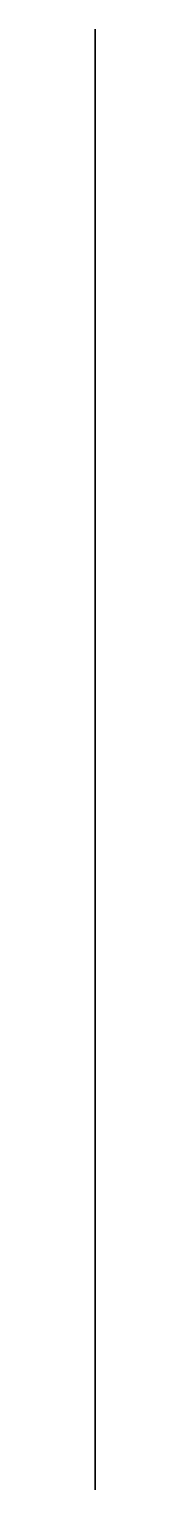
# Model space of a CAD drawing. Extents: x 0.2 to 0.2, y 0.08642 to 0.08943.
import ezdxf

# ---------------------------------------------------------------- set-up
doc = ezdxf.new("R2010")
doc.units = 0

msp = doc.modelspace()

# ---------------------------------------------------------------- linework, layer by layer
at = {"layer": 'SOLID'}
msp.add_lwpolyline([(0.2, 0.086424), (0.2, 0.087927), (0.2, 0.08943), (0.2, 0.087927), (0.2, 0.086424)], close=True, dxfattribs=at)

doc.saveas('drawing.dxf')
